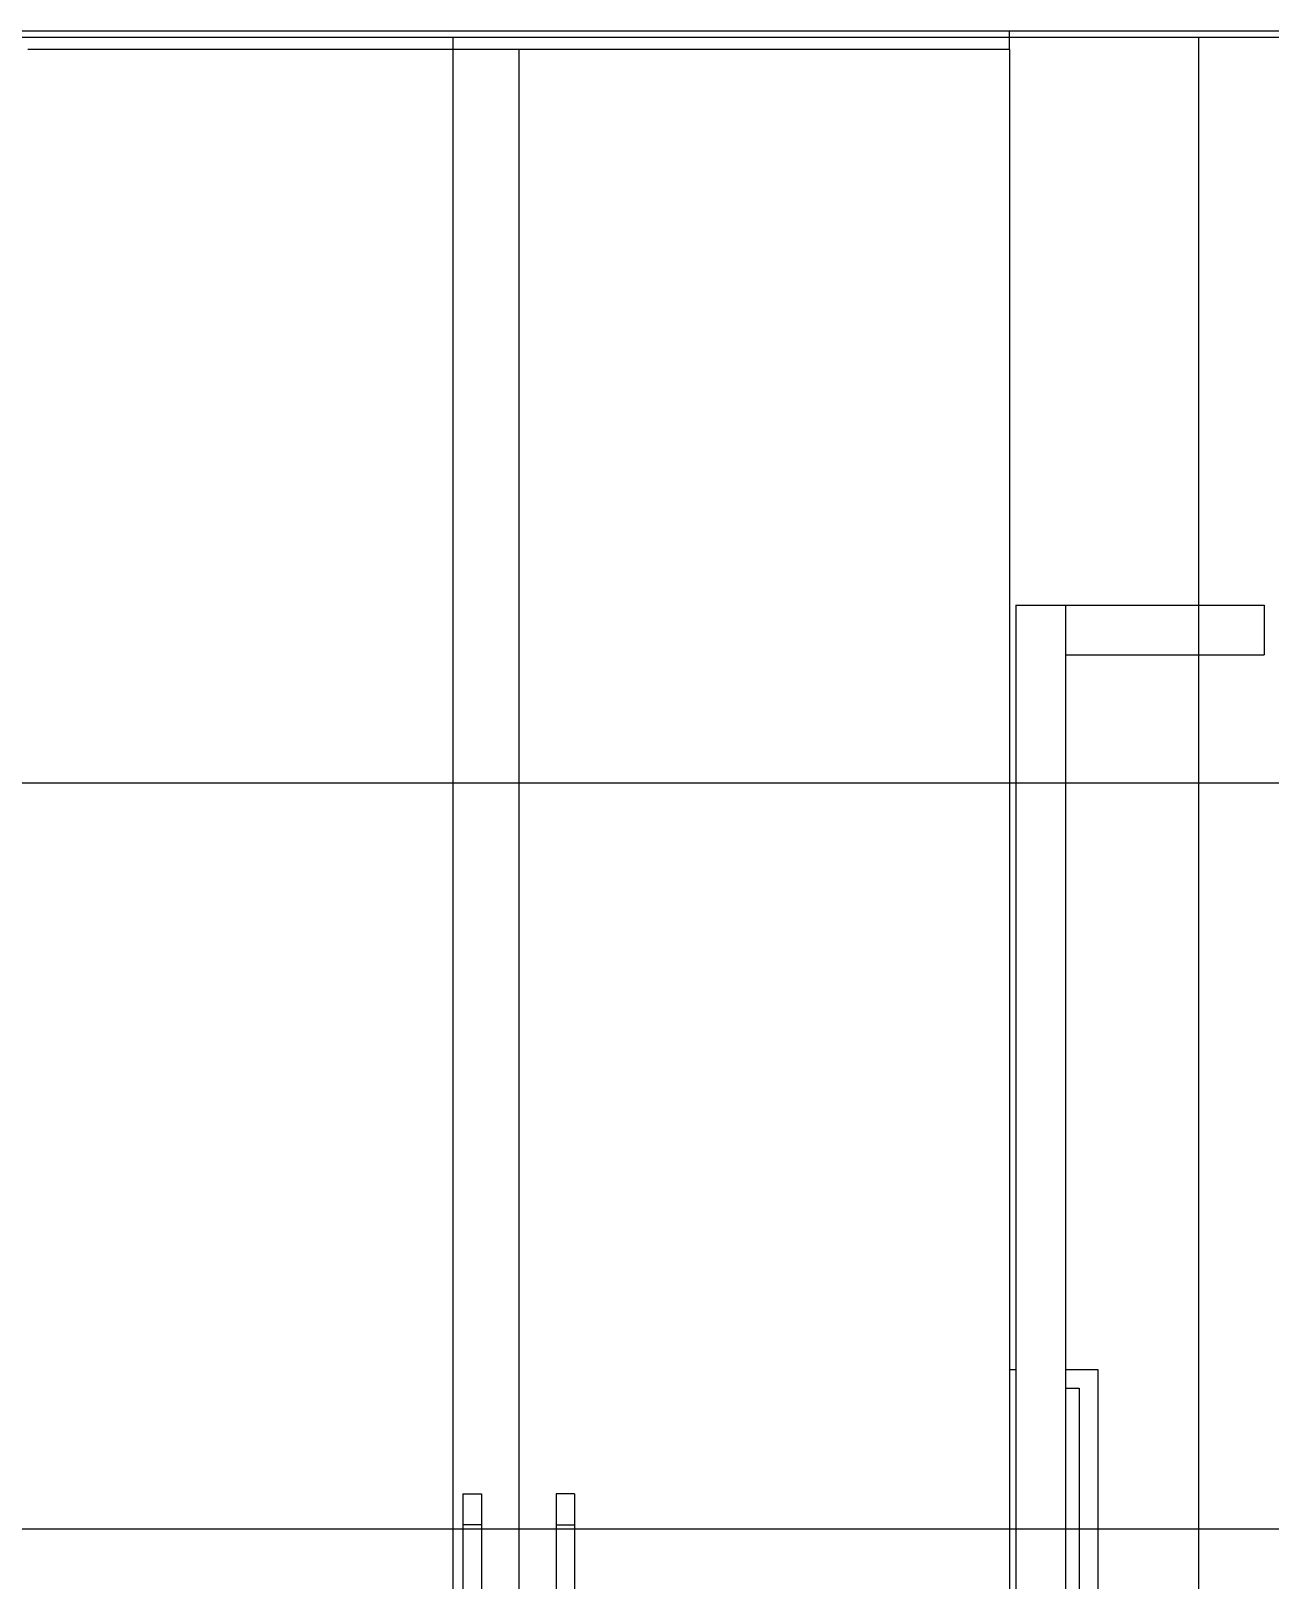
# Model space of a CAD drawing. Header units: millimetres. Extents: x 863 to 5283, y 810 to 2397.
# Drawn here: x 1516.9 to 1616.6, y 1374.8 to 1499.4 of the extents above; entities that cross this region are included whole.
import ezdxf

# ---------------------------------------------------------------- set-up
doc = ezdxf.new("R2010")
doc.units = ezdxf.units.MM
for name, color, linetype in [('Meble', 42, 'Continuous'), ('Płytki', 254, 'Continuous'), ('Wbudowane', 175, 'Continuous'), ('Ściany', 7, 'Continuous')]:
    doc.layers.add(name, color=color, linetype=linetype)

# ---------------------------------------------------------------- blocks, each defined once
blk = doc.blocks.new('Z$W@#30485')
for p, q in [((79, 134.2), (0, 134.2)), ((39.5, 134.2), (39.5, 0)), ((79, 134.2), (79, 0)), ((35, 18), (35, 3)), ((35, 18), (36.5, 18)), ((36.5, 18), (36.5, 3)), ((42.5, 18), (42.5, 3)), ((44, 18), (42.5, 18)), ((44, 18), (44, 3)), ((36.5, 15.5), (35, 15.5)), ((42.5, 15.5), (44, 15.5))]:
    blk.add_line(p, q)
blk = doc.blocks.new('Z$W@#10491')
for p, q in [((20, 150), (0, 150)), ((0, 150), (0, 146)), ((16, 150), (16, 0)), ((20, 150), (20, 0)), ((16, 146), (0, 146)), ((13.4, 88.5), (13.4, 63.5)), ((16, 88.5), (13.4, 88.5)), ((20.5, 88.5), (20, 88.5)), ((20.5, 88.5), (20.5, 63.5)), ((16, 87), (14.9, 87)), ((14.9, 87), (14.9, 65))]:
    blk.add_line(p, q)

msp = doc.modelspace()

# ---------------------------------------------------------------- linework, layer by layer
at = {"layer": 'Meble'}
msp.add_line((1595.61, 1497.882), (1595.61, 1499.382), dxfattribs=at)
at = {"layer": 'Płytki'}
for p, q in [((1431.31, 1499.382), (1665.61, 1499.382)), ((1430.81, 1498.882), (1666.11, 1498.882)), ((1550.81, 1498.882), (1550.81, 1362.682)), ((1610.81, 1498.882), (1610.81, 1303.182)), ((1430.81, 1438.882), (1666.11, 1438.882)), ((1430.81, 1378.882), (1666.11, 1378.882))]:
    msp.add_line(p, q, dxfattribs=at)
at = {"layer": 'Ściany'}
msp.add_line((1429.81, 1499.382), (1667.11, 1499.382), dxfattribs=at)

# ---------------------------------------------------------------- block references
at = {"layer": 'Meble'}
msp.add_blockref('Z$W@#30485', (1516.61, 1363.682), dxfattribs=at)
at = {"layer": 'Wbudowane', "xscale": -1}
msp.add_blockref('Z$W@#10491', (1616.11, 1303.182), dxfattribs=at)

doc.saveas('drawing.dxf')
